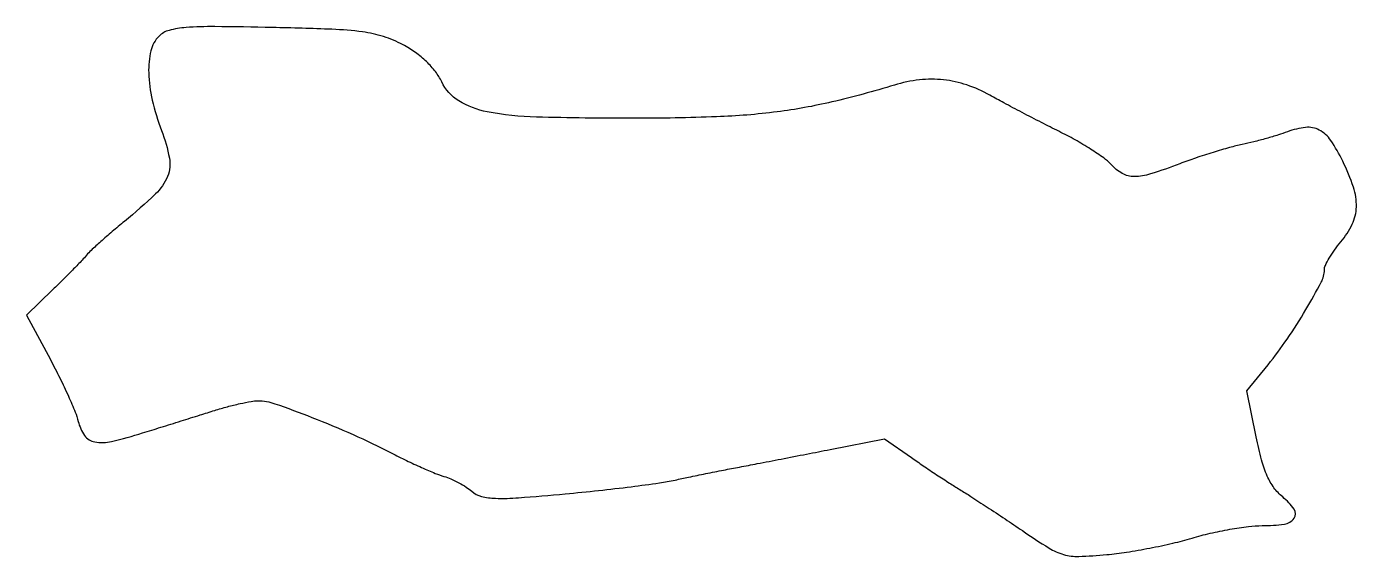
# Model space of a CAD drawing. Extents: x 0 to 202, y 0 to 81.
import ezdxf

# ---------------------------------------------------------------- set-up
doc = ezdxf.new("R2010")
doc.units = 0

msp = doc.modelspace()

# ---------------------------------------------------------------- linework, layer by layer
msp.add_lwpolyline([(19.656484, 79.513627, 0.14022), (18.416659, 77.280235, 0.063793), (18.077758, 73.927398, 0.051283), (18.616417, 69.779867, 0.032909), (20.040139, 65.134963, -0.043071), (21.228435, 60.957362, -0.145796), (20.952502, 58.165518, -0.106585), (19.115492, 55.482869, -0.017672), (14.391579, 51.317437, 0.004903), (12.528881, 49.75765, 0.005593), (10.7779, 48.227753, 0.005093), (9.320478, 46.898368, 0.031189), (8.620446, 46.160019, -0.0165), (7.952277, 45.412498, -0.002965), (6.654131, 44.069272, -0.003197), (5.113563, 42.514031, -0.002886), (3.5, 40.92426), (-0.5, 37.028482), (3.120719, 30.264241, -0.008195), (4.552358, 27.480952, -0.008747), (5.860167, 24.711584, -0.008397), (6.901895, 22.294361, -0.039818), (7.362087, 20.860301, 0.097723), (8.332477, 18.720485, 0.19573), (9.875731, 17.745096, 0.102538), (12.444579, 17.815227, 0.01771), (17.163636, 19.106396, 0.000144), (19.928348, 19.970032, 0.000105), (22.999993, 20.931222, 0.000106), (25.911379, 21.843608, 0.000233), (28.134214, 22.541871, -0.010734), (30.050968, 23.100042, -0.010938), (31.977995, 23.571674, -0.010762), (33.668435, 23.908416, -0.043804), (34.711806, 24, -0.084144), (37.295684, 23.562066, -0.009326), (42.932811, 21.475978, -0.011925), (49.174003, 18.859767, -0.013679), (55, 16.058842, 0.007096), (57.289066, 14.921004, 0.00701), (59.61875, 13.84383, 0.006912), (61.684092, 12.95781, 0.026679), (63, 12.495163, -0.030934), (64.084774, 12.103383, -0.020431), (65.279104, 11.527503, -0.020581), (66.398544, 10.869644, -0.037046), (67.248013, 10.22853, 0.118088), (68.714795, 9.454646, 0.055829), (70.846517, 9.156721, 0.025922), (74.371612, 9.243159, 0.003849), (81.459076, 9.840235, 0.003971), (86.545069, 10.348914, 0.004218), (91.52098, 10.929028, 0.004022), (95.79528, 11.498881, 0.019339), (98.211063, 11.936625, -0.00301), (100.244914, 12.374191, -0.001451), (102.85575, 12.911565, -0.001438), (105.581191, 13.456132, -0.002063), (108, 13.921842, 0.000954), (110.685807, 14.432784, 0.000395), (114.316121, 15.133558, 0.000391), (118.206196, 15.890817, 0.000504), (121.778285, 16.59281), (130.056569, 18.228337), (134.142508, 15.364168, 0.004128), (135.946818, 14.121471, 0.002915), (137.993642, 12.753849, 0.002941), (139.965895, 11.469208, 0.006194), (141.515049, 10.5, -0.006688), (143.194433, 9.447009, -0.002129), (145.667488, 7.834943, -0.002124), (148.407971, 6.015154, -0.002366), (151.035779, 4.235977, 0.010714), (155.098874, 1.582864, 0.070234), (157.318917, 0.599961, 0.07782), (159.631241, 0.318242, 0.014727), (163.884953, 0.588903, 0.015466), (166.878046, 0.961732, 0.00915), (170.42371, 1.581889, 0.009151), (173.943245, 2.33115, 0.015507), (176.855335, 3.102926, -0.015951), (179.606169, 3.829352, -0.012666), (182.617387, 4.442735, -0.012861), (185.440192, 4.869065, -0.031054), (187.546318, 5, 0.034902), (190.914388, 5.235392, 0.205893), (192.393107, 6.133199, 0.319965), (192.392673, 7.497841, 0.065849), (190.653099, 9.360783, -0.064215), (189.331496, 10.766916, -0.05295), (188.307482, 12.553891, -0.038733), (187.451248, 14.996676, -0.014893), (186.631253, 18.5), (185.211277, 25.5), (188.439592, 29.5, 0.020319), (191.336964, 33.404417, 0.01569), (194.181563, 37.877757, 0.011611), (196.530244, 42.058955, 0.122756), (197, 43.943502, -0.111536), (197.151862, 44.615809, -0.022145), (197.734375, 45.711631, -0.022436), (198.542951, 46.9519, -0.019229), (199.5, 48.182369, 0.063458), (201.241287, 50.882586, 0.105728), (201.869691, 53.503303, 0.086984), (201.419298, 56.506445, 0.032476), (199.803114, 60.46835, 0.035638), (197.971882, 63.640862, 0.12231), (196.216454, 65.220191, 0.150526), (194.150167, 65.618482, 0.064084), (191.382082, 64.951696, -0.015467), (189.994623, 64.471116, -0.007237), (188.171612, 63.931001, -0.007162), (186.242089, 63.41928, -0.009968), (184.5, 63.020599, 0.016412), (182.58154, 62.555462, 0.007134), (180.063522, 61.817876, 0.007051), (177.407122, 60.957216, 0.009318), (175.014117, 60.094369, -0.013626), (170.55814, 58.530913, -0.075485), (168.058234, 58.128726, -0.132356), (166.244202, 58.600345, -0.079592), (164.498633, 60.001511, 0.054125), (163.414399, 60.96614, 0.013251), (161.429364, 62.302271, 0.01342), (159.059359, 63.720049, 0.013031), (156.593645, 65.023253, -0.003224), (153.938504, 66.360629, -0.00233), (150.995369, 67.88428, -0.002353), (148.211989, 69.358441, -0.005117), (146.092716, 70.521742, 0.047166), (142.588257, 72.078263, 0.054561), (139.020899, 72.856184, 0.054354), (135.358244, 72.845524, 0.046242), (131.570998, 72.062301, -0.016381), (122.041176, 69.490488, -0.025979), (113.723803, 67.986546, -0.022577), (104.505876, 67.230894, -0.009162), (91.90613, 67, -0.006385), (77.085915, 67.189266, -0.040505), (69.597921, 67.989816, -0.090329), (65.293129, 69.647823, -0.145518), (62.680338, 72.544149, 0.05277), (61.723601, 74.103184, 0.037644), (60.355028, 75.629056, 0.035518), (58.674852, 77.025486, 0.03364), (56.784188, 78.198158, 0.045421), (53.811523, 79.444961, 0.04382), (50.626671, 80.153054, 0.023356), (45.955232, 80.54867, 0.003849), (36.906484, 80.820979, 0.003181), (28.123016, 80.961728, 0.021329), (23.761347, 80.817776, 0.044557), (21.189045, 80.390249, 0.1337)], format="xyb", close=True)

doc.saveas('drawing.dxf')
